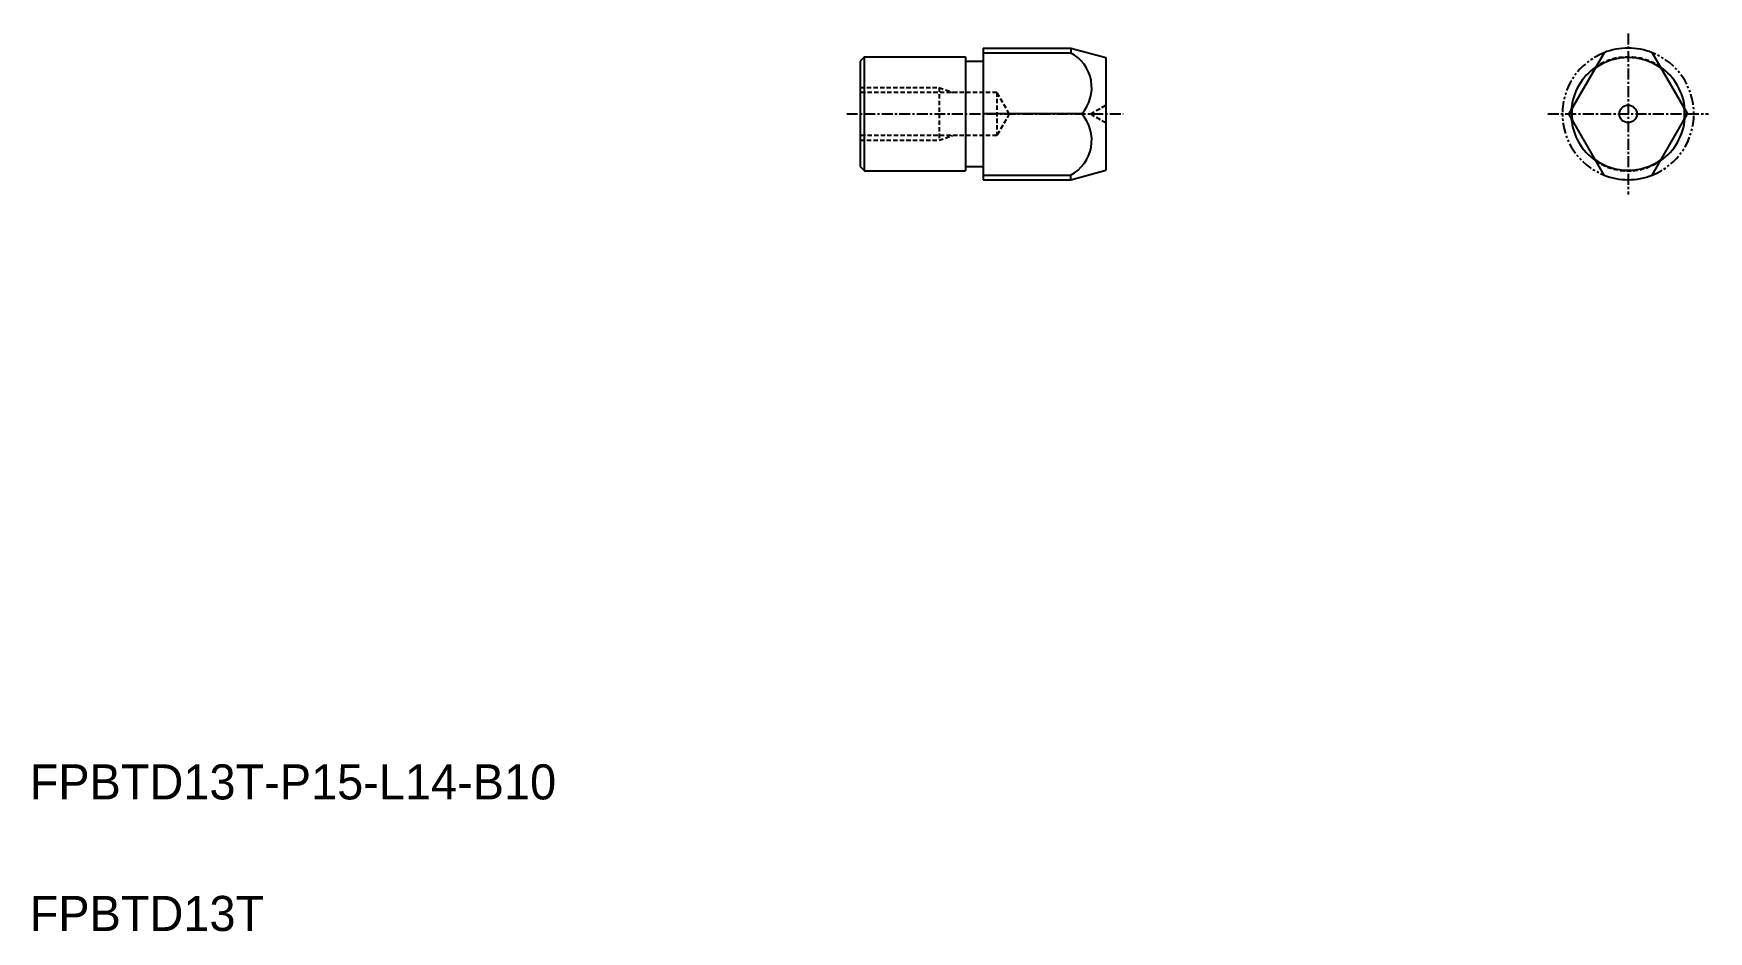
# Model space of a CAD drawing. Extents: x 10 to 201, y 10 to 112.
import ezdxf

# ---------------------------------------------------------------- set-up
doc = ezdxf.new("R2010")
doc.units = 0
for name, pattern in [('CENTER', [2, 1.25, -0.25, 0.25, -0.25]), ('DASHED', [0.75, 0.5, -0.25]), ('PHANTOM', [2.5, 1.25, -0.25, 0.25, -0.25, 0.25, -0.25])]:
    doc.linetypes.add(name, pattern=pattern)
doc.layers.get('0').update_dxf_attribs({"linetype": 'CONTINUOUS'})
doc.layers.add('CENTER', color=1, linetype='CENTER')
doc.styles.get("Standard").update_dxf_attribs({"font": 'txt', "height": 3.2})

msp = doc.modelspace()

# ---------------------------------------------------------------- linework, layer by layer
at = {"linetype": 'CONTINUOUS'}
for p, q in [((105.24, 109.66), (104.74, 109.16)), ((104.74, 109.16), (104.74, 97.16)), ((105.24, 96.66), (105.24, 109.66)), ((105.24, 109.66), (116.74, 109.66)), ((116.74, 109.66), (116.74, 96.66)), ((116.74, 109.16), (118.74, 109.16)), ((118.74, 110.66), (118.74, 95.66)), ((118.74, 110.66), (128.74, 110.66)), ((132.74, 109.59), (132.74, 96.73)), ((189.57, 110.13), (185.54, 103.16)), ((195.07, 110.13), (199.1, 103.16)), ((189.57, 96.18), (185.54, 103.16)), ((195.07, 96.18), (199.1, 103.16)), ((104.74, 97.16), (105.24, 96.66)), ((105.24, 96.66), (116.74, 96.66)), ((116.74, 97.16), (118.74, 97.16)), ((118.74, 95.66), (128.74, 95.66))]:
    msp.add_line(p, q, dxfattribs=at)
at = {"color": 7, "linetype": 'CONTINUOUS'}
for p, q in [((118.74, 110.13), (128.74, 110.13)), ((130.01, 103.16), (118.74, 103.16)), ((118.74, 96.18), (128.74, 96.18))]:
    msp.add_line(p, q, dxfattribs=at)
for p, q in [((128.74, 110.66), (132.74, 109.59)), ((128.74, 110.66), (128.74, 110.13)), ((132.74, 106.37), (132.74, 106.37)), ((132.74, 103.16), (132.74, 103.16)), ((128.74, 95.66), (132.74, 96.73)), ((128.74, 95.66), (128.74, 96.18))]:
    msp.add_line(p, q)
at = {"color": 3, "linetype": 'DASHED'}
for p, q in [((104.74, 106.16), (113.74, 106.16)), ((120.32, 105.62), (104.74, 105.62)), ((113.74, 106.16), (113.74, 100.16)), ((113.74, 106.16), (115.3, 105.62)), ((121.74, 103.16), (120.32, 105.62)), ((120.32, 105.62), (120.32, 100.7)), ((131, 103.16), (132.74, 104.16)), ((121.74, 103.16), (120.32, 100.7)), ((131, 103.16), (132.74, 102.16)), ((120.32, 100.7), (104.74, 100.7)), ((104.74, 100.16), (113.74, 100.16)), ((113.74, 100.16), (115.3, 100.7))]:
    msp.add_line(p, q, dxfattribs=at)
at = {"linetype": 'CONTINUOUS'}
msp.add_circle((192.32, 103.16), 1, dxfattribs=at)
for centre, radius, start, end in [((126.64, 106.15), 4.5, 318.4081, 62.272), ((192.32, 103.16), 6.43, 54.0452, 125.9548), ((192.32, 103.16), 6.43, 174.0452, 185.9548), ((192.32, 103.16), 6.43, 354.0452, 5.9548), ((126.64, 100.17), 4.5, 297.728, 41.5919), ((192.32, 103.16), 6.43, 234.0452, 305.9548)]:
    msp.add_arc(centre, radius, start, end)
at = {"color": 3, "linetype": 'PHANTOM'}
for start, end in [(111.5102, 248.4898), (291.5102, 68.4898)]:
    msp.add_arc((192.32, 103.16), 7.5, start, end, dxfattribs=at)
at = {"color": 3, "linetype": 'DASHED'}
for start, end in [(55.4265, 124.5735), (175.4265, 184.5735), (355.4265, 4.5735), (235.4265, 304.5735)]:
    msp.add_arc((192.32, 103.16), 6.5, start, end, dxfattribs=at)
at = {"linetype": 'CONTINUOUS'}
for radius, start, end in [(7.5, 68.4898, 111.5102), (6.5, 124.5735, 175.4265), (6.5, 4.5735, 55.4265), (6.5, 184.5735, 235.4265), (6.5, 304.5735, 355.4265), (7.5, 248.4898, 291.5102)]:
    msp.add_arc((192.32, 103.16), radius, start, end, dxfattribs=at)
at = {"layer": 'CENTER', "color": 1, "linetype": 'CENTER'}
for p, q in [((192.32, 112.33), (192.32, 93.99)), ((103.19, 103.16), (134.71, 103.16)), ((183.15, 103.16), (201.49, 103.16))]:
    msp.add_line(p, q, dxfattribs=at)

# ---------------------------------------------------------------- texts
for s, p in [('FPBTD13T-P15-L14-B10', (10, 25)), ('FPBTD13T', (10, 10))]:
    msp.add_text(s, height=4).set_placement(p)

doc.saveas('drawing.dxf')
